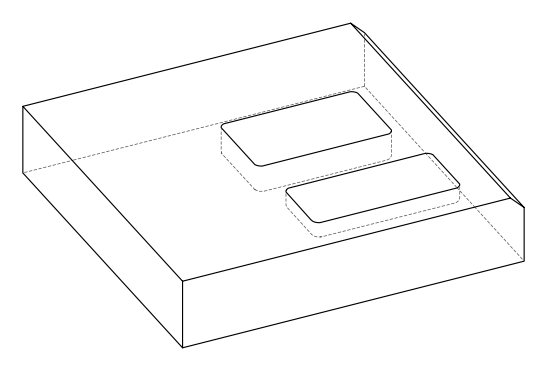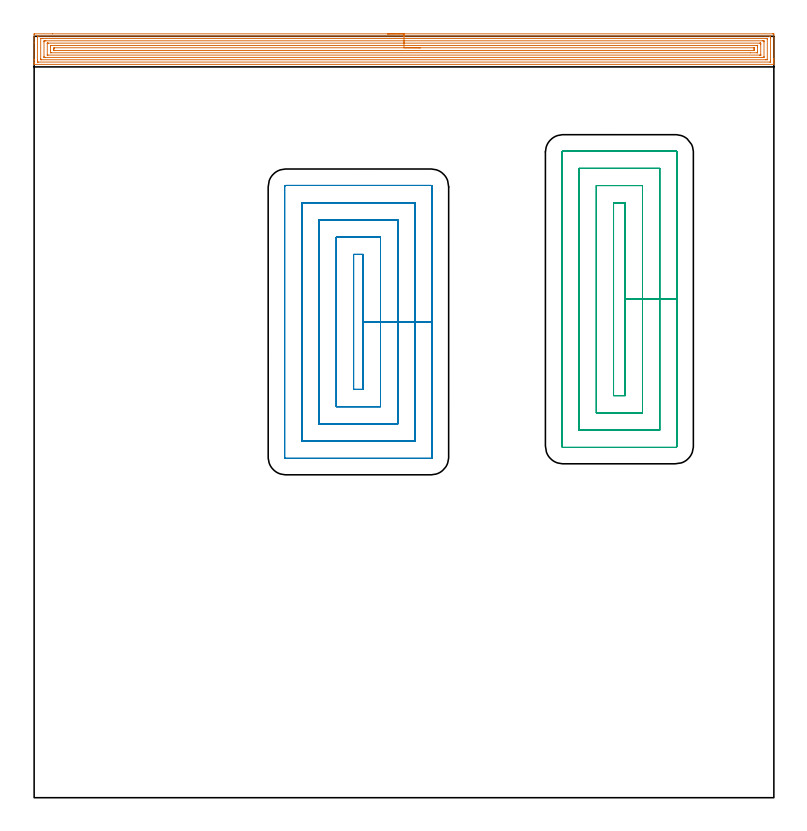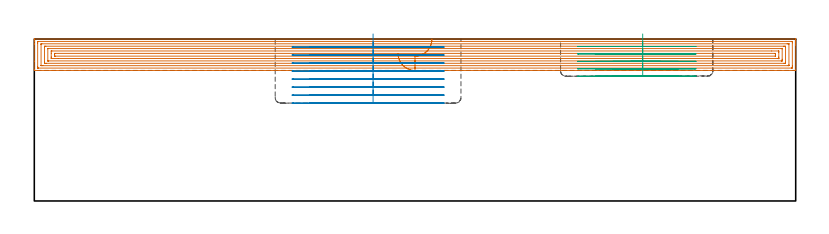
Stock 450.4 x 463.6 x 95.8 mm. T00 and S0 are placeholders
(PLAN: 3 operations, 1 tool changes, 70.6 min)
(1 AREA_MILL | FG_CHAMFER_SURFACE | UGT0205_001 | 25.53 min | 77907 mm3)
(2 MILL_RECTANGULAR_POCKET | POCKET_RECTANGULAR_STRAIGHT | UGT0201_095 | Follow Part, ap 5, ae 75% | 29.2 min | 770489 mm3)
(3 MILL_RECTANGULAR_POCKET_1 | POCKET_RECTANGULAR_STRAIGHT_1 | UGT0201_095 | Follow Part, ap 5, ae 75% | 15.91 min | 393840 mm3)
(TOOL UGT0205_001 | Chamfer Mill 20 x 3 x 45 deg. | D20 FL50 Z2)
(TOOL UGT0201_095 | End mill 20 mm | D20 R3 FL38 Z4)
(OP 1 AREA_MILL)
G17 G21 G94 G90
T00 M6
G54
G17 G0 G90 X215.2 Y465.1 S1061 M3
G43 Z105.8 H0
Z87.2
G94 G1 X215.238 Z86.328 F250.
X215.352 Z85.463
X215.541 Z84.612
X215.803 Z83.78
X216.137 Z82.974
X216.54 Z82.2
X217.008 Z81.464
X217.54 Z80.772
X218.129 Z80.129
X218.772 Z79.54
X219.464 Z79.008
X220.2 Z78.54
X220.974 Z78.137
X221.78 Z77.803
X222.612 Z77.541
X223.464 Z77.352
X224.328 Z77.238
X225.2 Z77.2
X449.787
X450.207 Y465.096 Z77.202
X450.39 Y465.092 Z77.206
X450.4 Y464.906 Z77.392
Y450.226 Z92.069
Y449.62 Z92.674
Y449.066 Z93.231
Y448.737 Z93.559
Y448.183 Z94.113
Y447.854 Z94.441
Y447.196 Z95.104
Y446.851 Z95.448
Y446.511 Z95.779
X450.393 Y446.503 Z95.788
X450.233 Y446.5 Z95.8
X0.166
X0.007 Y446.503 Z95.788
X0. Y446.511 Z95.779
Y446.851 Z95.448
Y447.196 Z95.104
Y447.854 Z94.441
Y449.066 Z93.231
Y449.62 Z92.674
Y459.635 Z82.663
Y464.629 Z77.669
X0.002 Y464.908 Z77.39
X0.01 Y465.092 Z77.206
X0.196 Y465.099 Z77.199
X11.14 Y465.1 Z77.2
X225.2
Y463.686 Z78.614
X448.001 Y463.685 Z78.615
X448.063
X448.381 Y463.679 Z78.621
X448.39 Y463.576 Z78.724
X448.397 Y463.354 Z78.946
X448.399 Y462.863 Z79.437
X448.4 Y462.469 Z79.831
X448.399 Y448.737 Z93.563
X448.398 Y448.345 Z93.955
X448.39 Y447.949 Z94.351
X448.383 Y447.92 Z94.38
X448.364 Y447.919 Z94.381
X448.313 Y447.916 Z94.384
X448.209 Y447.915 Z94.385
X448.001 Y447.914 Z94.386
X2.399 Y447.915 Z94.385
X2.337
X2.019 Y447.921 Z94.379
X2.01 Y448.024 Z94.276
X2.003 Y448.246 Z94.054
X2.001 Y448.737 Z93.563
X2. Y449.131 Z93.169
X2.001 Y462.863 Z79.437
X2.002 Y463.255 Z79.045
X2.01 Y463.651 Z78.649
X2.017 Y463.68 Z78.62
X2.036 Y463.681 Z78.619
X2.087 Y463.684 Z78.616
X2.191 Y463.685 Z78.615
X2.399 Y463.686 Z78.614
X225.2
Y462.272 Z80.028
X445.92 Y462.271 Z80.029
X446.215 Y462.27 Z80.03
X446.313 Y462.268 Z80.032
X446.382 Y462.265 Z80.035
X446.39 Y462.163 Z80.137
X446.397 Y461.98 Z80.32
X446.4 Y461.798 Z80.502
X446.399 Y449.438 Z92.862
X446.394 Y449.377 Z92.923
X446.389 Y449.335 Z92.965
X446.362 Y449.333 Z92.967
X446.215 Y449.331 Z92.969
X445.617 Y449.329 Z92.971
X445.322 Y449.328 Z92.972
X4.48 Y449.329 Z92.971
X4.185 Y449.33 Z92.97
X4.087 Y449.332 Z92.968
X4.018 Y449.335 Z92.965
X4.01 Y449.437 Z92.863
X4.003 Y449.62 Z92.68
X4. Y449.802 Z92.498
X4.001 Y462.162 Z80.138
X4.006 Y462.224 Z80.076
X4.011 Y462.265 Z80.035
X4.038 Y462.267 Z80.033
X4.185 Y462.269 Z80.031
X4.783 Y462.271 Z80.029
X5.078 Y462.272 Z80.028
X225.2
Y460.857 Z81.443
X443.536
X443.78 Y460.856 Z81.444
X444.279 Y460.85 Z81.45
X444.39 Y460.842 Z81.458
X444.394 Y460.647 Z81.653
X444.4 Y460.243 Z82.057
Y451.357 Z90.943
X444.394 Y450.953 Z91.347
X444.39 Y450.758 Z91.542
X444.279 Y450.75 Z91.55
X443.78 Y450.744 Z91.556
X443.536 Y450.743 Z91.557
X443.293
X6.864
X6.62 Y450.744 Z91.556
X6.121 Y450.75 Z91.55
X6.01 Y450.758 Z91.542
X6.006 Y450.953 Z91.347
X6. Y451.357 Z90.943
Y460.214 Z82.086
X6.006 Y460.641 Z81.659
X6.01 Y460.848 Z81.452
X6.219 Y460.852 Z81.448
X6.864 Y460.857 Z81.443
X7.107
X225.2
Y459.443 Z82.857
X441.863
X442.089 Y459.442 Z82.858
X442.239 Y459.44 Z82.86
X442.359 Y459.436 Z82.864
X442.391 Y459.431 Z82.869
X442.393 Y459.422 Z82.878
X442.396 Y459.331 Z82.969
X442.4 Y458.689 Z83.611
Y458.449 Z83.851
X442.399 Y452.269 Z90.031
X442.397 Y452.188 Z90.112
X442.394 Y452.169 Z90.131
X442.392 Y452.165 Z90.135
X442.352 Y452.163 Z90.137
X442.202 Y452.159 Z90.141
X441.976 Y452.157 Z90.143
X441.863
X8.424
X8.198 Y452.159 Z90.141
X8.048 Y452.163 Z90.137
X8.008 Y452.165 Z90.135
X8.006 Y452.169 Z90.131
X8.003 Y452.188 Z90.112
X8.001 Y452.269 Z90.031
Y459.331 Z82.969
X8.003 Y459.412 Z82.888
X8.006 Y459.431 Z82.869
X8.008 Y459.435 Z82.865
X8.048 Y459.437 Z82.863
X8.198 Y459.441 Z82.859
X8.424 Y459.443 Z82.857
X8.537
X225.2
Y458.029 Z84.271
X439.964 Y458.028 Z84.272
X440.391 Y458.026 Z84.274
X440.394 Y458.025 Z84.275
X440.398 Y458.02 Z84.28
X440.399 Y457.566 Z84.734
X440.4 Y457.135 Z85.165
Y454.486 Z87.814
X440.398 Y454.034 Z88.266
X440.395 Y453.608 Z88.692
X440.39 Y453.581 Z88.719
X440.372 Y453.578 Z88.722
X440.315 Y453.574 Z88.726
X440.198 Y453.572 Z88.728
X436.205 Y453.571 Z88.729
X10.436 Y453.572 Z88.728
X10.009 Y453.574 Z88.726
X10.006 Y453.575 Z88.725
X10.002 Y453.58 Z88.72
X10. Y454.917 Z87.383
Y457.114 Z85.186
X10.002 Y457.566 Z84.734
X10.005 Y457.992 Z84.308
X10.01 Y458.02 Z84.28
X10.028 Y458.022 Z84.278
X10.085 Y458.026 Z84.274
X10.202 Y458.028 Z84.272
X14.209 Y458.029 Z84.271
X225.2
Y456.615 Z85.685
X438.248 Y456.614 Z85.686
X438.364 Y456.61 Z85.69
X438.386 Y456.608 Z85.692
X438.392 Y456.596 Z85.704
X438.398 Y456.576 Z85.724
X438.399 Y456.554 Z85.746
X438.4 Y456.464 Z85.836
Y455.8 Z86.5
X438.399 Y455.582 Z86.718
X438.391 Y455.362 Z86.938
X438.374 Y454.992 Z87.308
X438.178 Y454.987 Z87.313
X438.109 Y454.986 Z87.314
X12.152
X12.036 Y454.99 Z87.31
X12.014 Y454.992 Z87.308
X12.008 Y455.004 Z87.296
X12.002 Y455.025 Z87.275
X12.001 Y455.046 Z87.254
X12. Y455.136 Z87.164
Y455.8 Z86.5
X12.001 Y456.018 Z86.282
X12.009 Y456.239 Z86.061
X12.026 Y456.608 Z85.692
X12.222 Y456.613 Z85.687
X12.291 Y456.614 Z85.686
X225.2 Y456.615 Z85.685
X226.072 Z85.723
X226.936 Z85.837
X227.788 Z86.026
X228.62 Z86.288
X229.426 Z86.622
X230.2 Z87.025
X230.936 Z87.494
X231.628 Z88.025
X232.271 Z88.614
X232.86 Z89.257
X233.392 Z89.949
X233.86 Z90.685
X234.263 Z91.459
X234.597 Z92.265
X234.859 Z93.097
X235.048 Z93.949
X235.162 Z94.814
X235.2 Z95.685
G0 Z105.8
M5
M2
(OP 2 MILL_RECTANGULAR_POCKET)
G17 G21 G94 G90
T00 M6
G54
G17 G0 G90 X200.4 Y260.823 S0 M3
G43 Z105.8 H0
Z98.8
G94 G1 Y289.7 Z91.062 F250.
Y330.8 F500.
X194.5
Y248.6
X200.4
Y289.7
X210.9
Y341.3
X184.
Y238.1
X210.9
Y289.7
X221.4
Y351.8
X173.5
Y227.6
X221.4
Y289.7
X231.9
Y362.3
X163.
Y217.1
X231.9
Y289.7
X242.4
Y372.1
G3 X241.7 Y372.8 R0.7
G1 X153.2
G3 X152.5 Y372.1 R0.7
G1 Y207.3
G3 X153.2 Y206.6 R0.7
G1 X241.7
G3 X242.4 Y207.3 R0.7
G1 Y289.7
Y290.7
G0 X200.4 Y260.823 Z94.062
G1 Y289.7 Z86.325 F250.
Y330.8 F500.
X194.5
Y248.6
X200.4
Y289.7
X210.9
Y341.3
X184.
Y238.1
X210.9
Y289.7
X221.4
Y351.8
X173.5
Y227.6
X221.4
Y289.7
X231.9
Y362.3
X163.
Y217.1
X231.9
Y289.7
X242.4
Y372.1
G3 X241.7 Y372.8 R0.7
G1 X153.2
G3 X152.5 Y372.1 R0.7
G1 Y207.3
G3 X153.2 Y206.6 R0.7
G1 X241.7
G3 X242.4 Y207.3 R0.7
G1 Y289.7
Y290.7
G0 X200.4 Y260.823 Z89.325
G1 Y289.7 Z81.587 F250.
Y330.8 F500.
X194.5
Y248.6
X200.4
Y289.7
X210.9
Y341.3
X184.
Y238.1
X210.9
Y289.7
X221.4
Y351.8
X173.5
Y227.6
X221.4
Y289.7
X231.9
Y362.3
X163.
Y217.1
X231.9
Y289.7
X242.4
Y372.1
G3 X241.7 Y372.8 R0.7
G1 X153.2
G3 X152.5 Y372.1 R0.7
G1 Y207.3
G3 X153.2 Y206.6 R0.7
G1 X241.7
G3 X242.4 Y207.3 R0.7
G1 Y289.7
Y290.7
G0 X200.4 Y260.823 Z84.587
G1 Y289.7 Z76.85 F250.
Y330.8 F500.
X194.5
Y248.6
X200.4
Y289.7
X210.9
Y341.3
X184.
Y238.1
X210.9
Y289.7
X221.4
Y351.8
X173.5
Y227.6
X221.4
Y289.7
X231.9
Y362.3
X163.
Y217.1
X231.9
Y289.7
X242.4
Y372.1
G3 X241.7 Y372.8 R0.7
G1 X153.2
G3 X152.5 Y372.1 R0.7
G1 Y207.3
G3 X153.2 Y206.6 R0.7
G1 X241.7
G3 X242.4 Y207.3 R0.7
G1 Y289.7
Y290.7
G0 X200.4 Y260.823 Z79.85
G1 Y289.7 Z72.112 F250.
Y330.8 F500.
X194.5
Y248.6
X200.4
Y289.7
X210.9
Y341.3
X184.
Y238.1
X210.9
Y289.7
X221.4
Y351.8
X173.5
Y227.6
X221.4
Y289.7
X231.9
Y362.3
X163.
Y217.1
X231.9
Y289.7
X242.4
Y372.1
G3 X241.7 Y372.8 R0.7
G1 X153.2
G3 X152.5 Y372.1 R0.7
G1 Y207.3
G3 X153.2 Y206.6 R0.7
G1 X241.7
G3 X242.4 Y207.3 R0.7
G1 Y289.7
Y290.7
G0 X200.4 Y260.823 Z75.112
G1 Y289.7 Z67.375 F250.
Y330.8 F500.
X194.5
Y248.6
X200.4
Y289.7
X210.9
Y341.3
X184.
Y238.1
X210.9
Y289.7
X221.4
Y351.8
X173.5
Y227.6
X221.4
Y289.7
X231.9
Y362.3
X163.
Y217.1
X231.9
Y289.7
X242.4
Y372.1
G3 X241.7 Y372.8 R0.7
G1 X153.2
G3 X152.5 Y372.1 R0.7
G1 Y207.3
G3 X153.2 Y206.6 R0.7
G1 X241.7
G3 X242.4 Y207.3 R0.7
G1 Y289.7
Y290.7
G0 X200.4 Y260.823 Z70.375
G1 Y289.7 Z62.637 F250.
Y330.8 F500.
X194.5
Y248.6
X200.4
Y289.7
X210.9
Y341.3
X184.
Y238.1
X210.9
Y289.7
X221.4
Y351.8
X173.5
Y227.6
X221.4
Y289.7
X231.9
Y362.3
X163.
Y217.1
X231.9
Y289.7
X242.4
Y372.1
G3 X241.7 Y372.8 R0.7
G1 X153.2
G3 X152.5 Y372.1 R0.7
G1 Y207.3
G3 X153.2 Y206.6 R0.7
G1 X241.7
G3 X242.4 Y207.3 R0.7
G1 Y289.7
Y290.7
G0 X200.4 Y260.823 Z65.637
G1 Y289.7 Z57.9 F250.
Y330.8 F500.
X194.5
Y248.6
X200.4
Y289.7
X210.9
Y341.3
X184.
Y238.1
X210.9
Y289.7
X221.4
Y351.8
X173.5
Y227.6
X221.4
Y289.7
X231.9
Y362.3
X163.
Y217.1
X231.9
Y289.7
X242.4
Y372.1
G3 X241.7 Y372.8 R0.7
G1 X153.2
G3 X152.5 Y372.1 R0.7
G1 Y207.3
G3 X153.2 Y206.6 R0.7
G1 X241.7
G3 X242.4 Y207.3 R0.7
G1 Y289.7
Y290.7
G0 Z105.8
M5
M2
(OP 3 MILL_RECTANGULAR_POCKET_1)
G17 G21 G94 G90
T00 M6
G54
G17 G0 G90 X359.9 Y275.883 S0 M3
G43 Z105.8 H0
Z98.8
G94 G1 Y303.5 Z91.4 F250.
Y362.2 F500.
X352.8
Y244.8
X359.9
Y303.5
X370.4
Y372.7
X342.3
Y234.3
X370.4
Y303.5
X380.9
Y383.2
X331.8
Y223.8
X380.9
Y303.5
X391.4
Y393.
G3 X390.7 Y393.7 R0.7
G1 X322.
G3 X321.3 Y393. R0.7
G1 Y214.
G3 X322. Y213.3 R0.7
G1 X390.7
G3 X391.4 Y214. R0.7
G1 Y303.5
Y304.5
G0 X359.9 Y275.883 Z94.4
G1 Y303.5 Z87. F250.
Y362.2 F500.
X352.8
Y244.8
X359.9
Y303.5
X370.4
Y372.7
X342.3
Y234.3
X370.4
Y303.5
X380.9
Y383.2
X331.8
Y223.8
X380.9
Y303.5
X391.4
Y393.
G3 X390.7 Y393.7 R0.7
G1 X322.
G3 X321.3 Y393. R0.7
G1 Y214.
G3 X322. Y213.3 R0.7
G1 X390.7
G3 X391.4 Y214. R0.7
G1 Y303.5
Y304.5
G0 X359.9 Y275.883 Z90.
G1 Y303.5 Z82.6 F250.
Y362.2 F500.
X352.8
Y244.8
X359.9
Y303.5
X370.4
Y372.7
X342.3
Y234.3
X370.4
Y303.5
X380.9
Y383.2
X331.8
Y223.8
X380.9
Y303.5
X391.4
Y393.
G3 X390.7 Y393.7 R0.7
G1 X322.
G3 X321.3 Y393. R0.7
G1 Y214.
G3 X322. Y213.3 R0.7
G1 X390.7
G3 X391.4 Y214. R0.7
G1 Y303.5
Y304.5
G0 X359.9 Y275.883 Z85.6
G1 Y303.5 Z78.2 F250.
Y362.2 F500.
X352.8
Y244.8
X359.9
Y303.5
X370.4
Y372.7
X342.3
Y234.3
X370.4
Y303.5
X380.9
Y383.2
X331.8
Y223.8
X380.9
Y303.5
X391.4
Y393.
G3 X390.7 Y393.7 R0.7
G1 X322.
G3 X321.3 Y393. R0.7
G1 Y214.
G3 X322. Y213.3 R0.7
G1 X390.7
G3 X391.4 Y214. R0.7
G1 Y303.5
Y304.5
G0 X359.9 Y275.883 Z81.2
G1 Y303.5 Z73.8 F250.
Y362.2 F500.
X352.8
Y244.8
X359.9
Y303.5
X370.4
Y372.7
X342.3
Y234.3
X370.4
Y303.5
X380.9
Y383.2
X331.8
Y223.8
X380.9
Y303.5
X391.4
Y393.
G3 X390.7 Y393.7 R0.7
G1 X322.
G3 X321.3 Y393. R0.7
G1 Y214.
G3 X322. Y213.3 R0.7
G1 X390.7
G3 X391.4 Y214. R0.7
G1 Y303.5
Y304.5
G0 Z105.8
M5
M2
